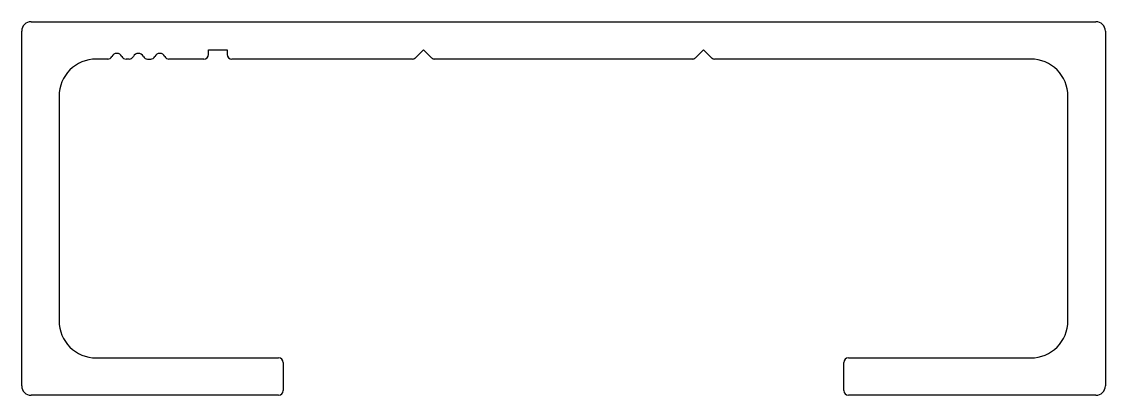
# Model space of a CAD drawing. Extents: x 1857.5 to 1915.5, y 2054.5 to 2074.5.
import ezdxf

# ---------------------------------------------------------------- set-up
doc = ezdxf.new("R2010")
doc.units = 0
doc.layers.get('0').update_dxf_attribs({"linetype": 'CONTINUOUS'})

msp = doc.modelspace()

# ---------------------------------------------------------------- linework, layer by layer
for p, q in [((1858.013, 2074.472), (1915.013, 2074.472)), ((1857.513, 2054.972), (1857.513, 2073.972)), ((1915.513, 2073.972), (1915.513, 2054.972)), ((1867.513, 2072.722), (1867.513, 2072.972)), ((1867.513, 2072.972), (1868.513, 2072.972)), ((1868.513, 2072.972), (1868.513, 2072.722)), ((1879.013, 2072.972), (1878.586, 2072.545)), ((1879.439, 2072.545), (1879.013, 2072.972)), ((1894.013, 2072.972), (1893.586, 2072.545)), ((1894.439, 2072.545), (1894.013, 2072.972)), ((1862.118, 2072.472), (1861.513, 2072.472)), ((1863.268, 2072.472), (1863.097, 2072.472)), ((1864.247, 2072.472), (1864.418, 2072.472)), ((1867.263, 2072.472), (1865.397, 2072.472)), ((1878.409, 2072.472), (1868.763, 2072.472)), ((1893.409, 2072.472), (1879.616, 2072.472)), ((1911.513, 2072.472), (1894.616, 2072.472)), ((1859.513, 2070.472), (1859.513, 2058.472)), ((1913.513, 2058.472), (1913.513, 2070.472)), ((1861.513, 2056.472), (1871.263, 2056.472)), ((1871.513, 2056.222), (1871.513, 2054.722)), ((1901.513, 2054.722), (1901.513, 2056.222)), ((1901.763, 2056.472), (1911.513, 2056.472)), ((1871.263, 2054.472), (1858.013, 2054.472)), ((1915.013, 2054.472), (1901.763, 2054.472))]:
    msp.add_line(p, q)
for centre, radius, start, end in [((1858.013, 2073.972), 0.5, 90, 180), ((1915.013, 2073.972), 0.5, 0, 90), ((1861.513, 2070.472), 2, 90, 180), ((1862.118, 2072.722), 0.25, 270, 332.96431), ((1862.607, 2072.472), 0.3, 27.03569, 152.96431), ((1863.097, 2072.722), 0.25, 207.03569, 270), ((1863.268, 2072.722), 0.25, 270, 332.96431), ((1863.757, 2072.472), 0.3, 27.03569, 152.96431), ((1864.247, 2072.722), 0.25, 207.03569, 270), ((1864.418, 2072.722), 0.25, 270, 332.96431), ((1864.907, 2072.472), 0.3, 27.03569, 152.96431), ((1865.397, 2072.722), 0.25, 207.03569, 270), ((1867.263, 2072.722), 0.25, 270, 360), ((1868.763, 2072.722), 0.25, 180, 270), ((1878.409, 2072.722), 0.25, 270, 315), ((1879.616, 2072.722), 0.25, 225, 270), ((1893.409, 2072.722), 0.25, 270, 315), ((1894.616, 2072.722), 0.25, 225, 270), ((1911.513, 2070.472), 2, 0, 90), ((1861.513, 2058.472), 2, 180, 270), ((1911.513, 2058.472), 2, 270, 0), ((1871.263, 2056.222), 0.25, 0, 90), ((1901.763, 2056.222), 0.25, 90, 180), ((1858.013, 2054.972), 0.5, 180, 270), ((1915.013, 2054.972), 0.5, 270, 0), ((1871.263, 2054.722), 0.25, 270, 360), ((1901.763, 2054.722), 0.25, 180, 270)]:
    msp.add_arc(centre, radius, start, end)

doc.saveas('drawing.dxf')
